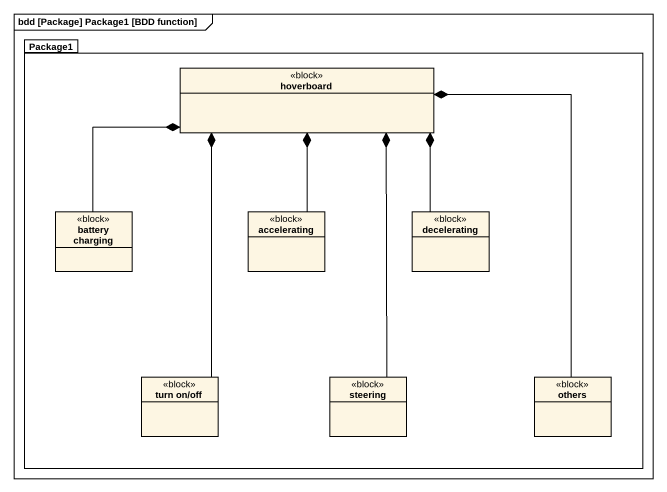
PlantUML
@startuml
mainframe bdd [Package] Package1 [BDD function]
hide circle
hide empty members
package Package1 {
  class hoverboard <<block>>
  class "battery charging" as battery_charging <<block>>
  class accelerating <<block>>
  class decelerating <<block>>
  class "turn on/off" as turn_on_off <<block>>
  class steering <<block>>
  class others <<block>>
}
battery_charging -up-* hoverboard
accelerating -up-* hoverboard
decelerating -up-* hoverboard
turn_on_off -up-* hoverboard
steering -up-* hoverboard
others -up-* hoverboard
@enduml
